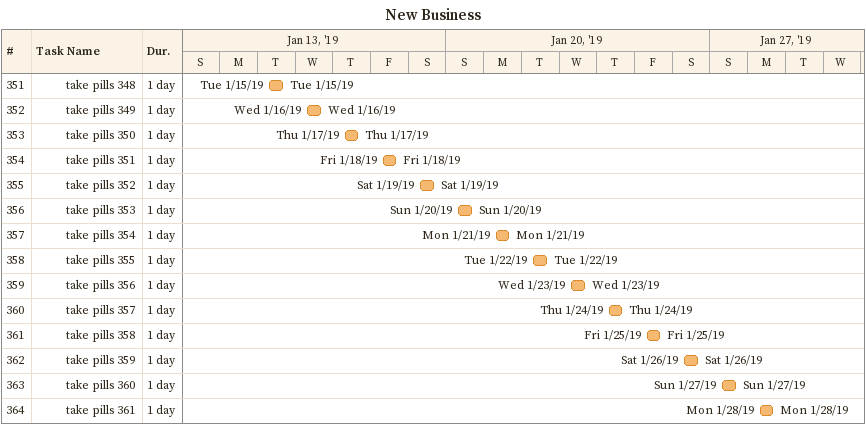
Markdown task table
New Business

| ID | Level | Task | Duration | Start | Finish |
|---|---|---|---|---|---|
| 351 | 4 | take pills 348 | 1d | 2019-01-15 | 2019-01-15 |
| 352 | 4 | take pills 349 | 1d | 2019-01-16 | 2019-01-16 |
| 353 | 4 | take pills 350 | 1d | 2019-01-17 | 2019-01-17 |
| 354 | 4 | take pills 351 | 1d | 2019-01-18 | 2019-01-18 |
| 355 | 4 | take pills 352 | 1d | 2019-01-19 | 2019-01-19 |
| 356 | 4 | take pills 353 | 1d | 2019-01-20 | 2019-01-20 |
| 357 | 4 | take pills 354 | 1d | 2019-01-21 | 2019-01-21 |
| 358 | 4 | take pills 355 | 1d | 2019-01-22 | 2019-01-22 |
| 359 | 4 | take pills 356 | 1d | 2019-01-23 | 2019-01-23 |
| 360 | 4 | take pills 357 | 1d | 2019-01-24 | 2019-01-24 |
| 361 | 4 | take pills 358 | 1d | 2019-01-25 | 2019-01-25 |
| 362 | 4 | take pills 359 | 1d | 2019-01-26 | 2019-01-26 |
| 363 | 4 | take pills 360 | 1d | 2019-01-27 | 2019-01-27 |
| 364 | 4 | take pills 361 | 1d | 2019-01-28 | 2019-01-28 |
